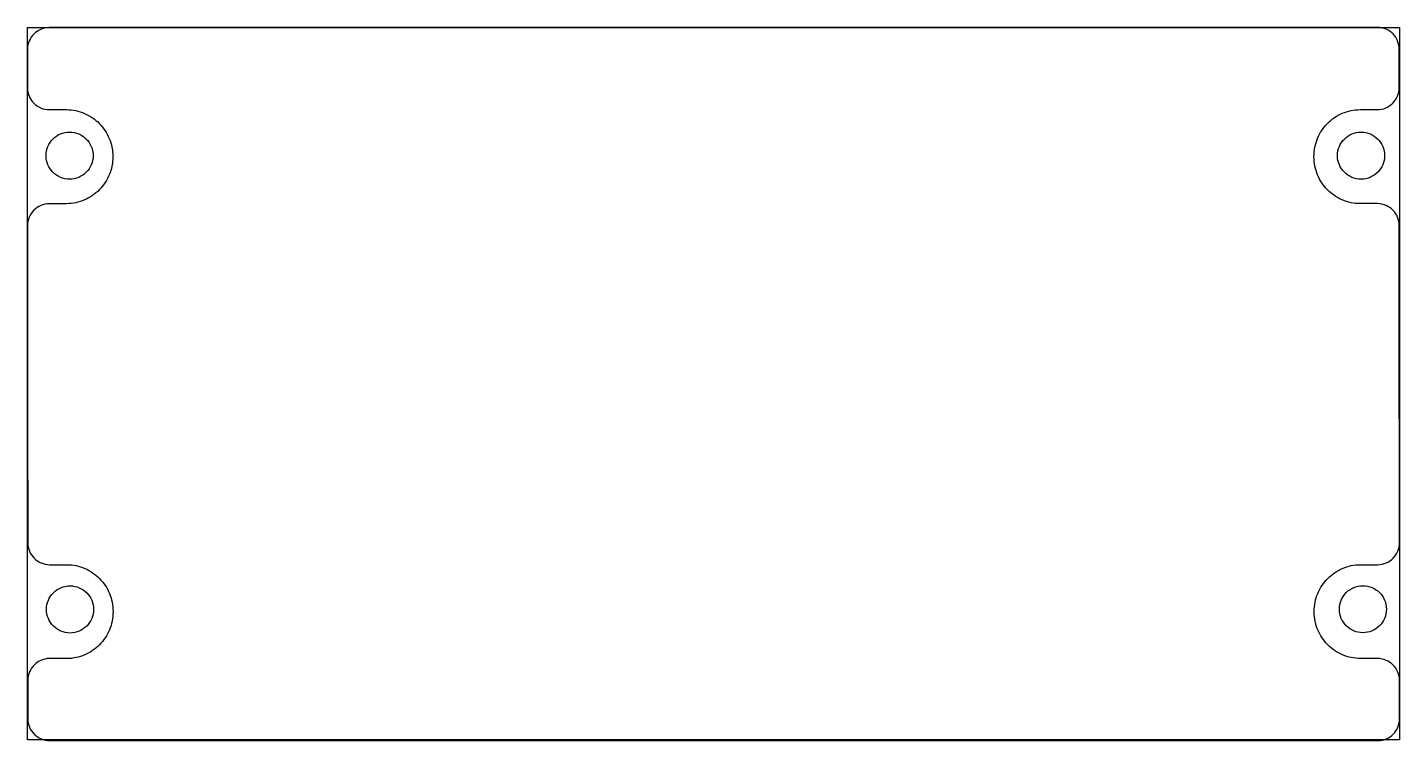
# Model space of a CAD drawing. Extents: x 27 to 704, y 10 to 614.
# Drawn here: x 559.2 to 704.3, y 360.3 to 435.7 of the extents above; entities that cross this region are included whole.
import ezdxf

# ---------------------------------------------------------------- set-up
doc = ezdxf.new("R2010")
doc.units = 0
doc.layers.add('_BACKPANEL', color=5, linetype='CONTINUOUS')
doc.layers.add('_TOPLAYER', color=1, linetype='CONTINUOUS')

msp = doc.modelspace()

# ---------------------------------------------------------------- linework, layer by layer
at = {"layer": '_BACKPANEL'}
for points in [[(704.25, 384.72), (704.25, 379.9), (704.25, 369.39), (704.25, 360.39), (559.25, 360.39), (559.25, 369.39), (559.25, 381.24), (559.25, 384.3), (559.25, 394.09), (559.25, 410.48), (559.25, 413.18), (559.25, 422.18), (559.25, 431.18), (559.25, 435.68), (704.25, 435.68), (704.25, 431.18), (704.25, 422.18), (704.25, 413.18), (704.25, 409.67), (704.25, 394.51)], [(561.21, 422.14), (561.22, 422.39), (561.26, 422.64), (561.32, 422.88), (561.41, 423.1), (561.51, 423.32), (561.64, 423.53), (561.78, 423.72), (561.94, 423.89), (562.12, 424.06), (562.31, 424.2), (562.51, 424.32), (562.73, 424.43), (562.96, 424.51), (563.2, 424.57), (563.45, 424.61), (563.7, 424.62), (563.95, 424.61), (564.2, 424.57), (564.44, 424.51), (564.67, 424.43), (564.89, 424.32), (565.09, 424.2), (565.28, 424.06), (565.46, 423.89), (565.62, 423.72), (565.76, 423.53), (565.89, 423.32), (565.99, 423.1), (566.08, 422.88), (566.14, 422.64), (566.18, 422.39), (566.19, 422.14), (566.18, 421.88), (566.14, 421.63), (566.08, 421.4), (565.99, 421.17), (565.89, 420.95), (565.76, 420.74), (565.62, 420.55), (565.46, 420.38), (565.28, 420.22), (565.09, 420.07), (564.89, 419.95), (564.67, 419.84), (564.44, 419.76), (564.2, 419.7), (563.95, 419.66), (563.7, 419.65), (563.45, 419.66), (563.2, 419.7), (562.96, 419.76), (562.73, 419.84), (562.51, 419.95), (562.31, 420.07), (562.12, 420.22), (561.94, 420.38), (561.78, 420.55), (561.64, 420.74), (561.51, 420.95), (561.41, 421.17), (561.32, 421.4), (561.26, 421.63), (561.22, 421.88)], [(697.71, 422.14), (697.72, 422.39), (697.76, 422.64), (697.82, 422.88), (697.91, 423.1), (698.01, 423.32), (698.14, 423.53), (698.28, 423.72), (698.44, 423.89), (698.62, 424.06), (698.81, 424.2), (699.01, 424.32), (699.23, 424.43), (699.46, 424.51), (699.7, 424.57), (699.95, 424.61), (700.2, 424.62), (700.45, 424.61), (700.7, 424.57), (700.94, 424.51), (701.17, 424.43), (701.39, 424.32), (701.59, 424.2), (701.78, 424.06), (701.96, 423.89), (702.12, 423.72), (702.26, 423.53), (702.39, 423.32), (702.49, 423.1), (702.58, 422.88), (702.64, 422.64), (702.68, 422.39), (702.69, 422.14), (702.68, 421.88), (702.64, 421.63), (702.58, 421.4), (702.49, 421.17), (702.39, 420.95), (702.26, 420.74), (702.12, 420.55), (701.96, 420.38), (701.78, 420.22), (701.59, 420.07), (701.39, 419.95), (701.17, 419.84), (700.94, 419.76), (700.7, 419.7), (700.45, 419.66), (700.2, 419.65), (699.95, 419.66), (699.7, 419.7), (699.46, 419.76), (699.23, 419.84), (699.01, 419.95), (698.81, 420.07), (698.62, 420.22), (698.44, 420.38), (698.28, 420.55), (698.14, 420.74), (698.01, 420.95), (697.91, 421.17), (697.82, 421.4), (697.76, 421.63), (697.72, 421.88)], [(561.26, 374.17), (561.27, 374.43), (561.31, 374.67), (561.37, 374.91), (561.46, 375.14), (561.56, 375.36), (561.69, 375.56), (561.83, 375.76), (561.99, 375.93), (562.17, 376.09), (562.36, 376.24), (562.56, 376.36), (562.78, 376.46), (563.01, 376.55), (563.25, 376.61), (563.5, 376.65), (563.75, 376.66), (564, 376.65), (564.25, 376.61), (564.49, 376.55), (564.72, 376.46), (564.94, 376.36), (565.14, 376.24), (565.33, 376.09), (565.51, 375.93), (565.67, 375.76), (565.81, 375.56), (565.94, 375.36), (566.04, 375.14), (566.13, 374.91), (566.19, 374.67), (566.23, 374.43), (566.24, 374.17), (566.23, 373.92), (566.19, 373.67), (566.13, 373.43), (566.04, 373.2), (565.94, 372.99), (565.81, 372.78), (565.67, 372.59), (565.51, 372.41), (565.33, 372.25), (565.14, 372.11), (564.94, 371.98), (564.72, 371.88), (564.49, 371.8), (564.25, 371.73), (564, 371.7), (563.75, 371.68), (563.5, 371.7), (563.25, 371.73), (563.01, 371.8), (562.78, 371.88), (562.56, 371.98), (562.36, 372.11), (562.17, 372.25), (561.99, 372.41), (561.83, 372.59), (561.69, 372.78), (561.56, 372.99), (561.46, 373.2), (561.37, 373.43), (561.31, 373.67), (561.27, 373.92)], [(697.91, 374.2), (697.92, 374.45), (697.96, 374.7), (698.02, 374.94), (698.1, 375.16), (698.21, 375.38), (698.33, 375.59), (698.47, 375.78), (698.63, 375.96), (698.81, 376.12), (699, 376.26), (699.21, 376.38), (699.42, 376.49), (699.65, 376.57), (699.89, 376.63), (700.14, 376.67), (700.39, 376.68), (700.65, 376.67), (700.89, 376.63), (701.13, 376.57), (701.36, 376.49), (701.58, 376.38), (701.78, 376.26), (701.98, 376.12), (702.15, 375.96), (702.31, 375.78), (702.46, 375.59), (702.58, 375.38), (702.69, 375.16), (702.77, 374.94), (702.83, 374.7), (702.87, 374.45), (702.88, 374.2), (702.87, 373.94), (702.83, 373.69), (702.77, 373.46), (702.69, 373.23), (702.58, 373.01), (702.46, 372.81), (702.31, 372.61), (702.15, 372.44), (701.98, 372.28), (701.78, 372.13), (701.58, 372.01), (701.36, 371.9), (701.13, 371.82), (700.89, 371.76), (700.65, 371.72), (700.39, 371.71), (700.14, 371.72), (699.89, 371.76), (699.65, 371.82), (699.42, 371.9), (699.21, 372.01), (699, 372.13), (698.81, 372.28), (698.63, 372.44), (698.47, 372.61), (698.33, 372.81), (698.21, 373.01), (698.1, 373.23), (698.02, 373.46), (697.96, 373.69), (697.92, 373.94)]]:
    msp.add_lwpolyline(points, close=True, dxfattribs=at)
at = {"layer": '_TOPLAYER'}
msp.add_lwpolyline([(559.27, 398.29), (559.27, 389.22), (559.28, 386.57), (559.28, 383.56), (559.28, 381.23), (559.29, 380.99), (559.32, 380.76), (559.38, 380.54), (559.46, 380.32), (559.55, 380.12), (559.67, 379.93), (559.8, 379.75), (559.95, 379.58), (560.12, 379.43), (560.3, 379.3), (560.49, 379.18), (560.69, 379.08), (560.9, 379.01), (561.12, 378.95), (561.35, 378.91), (561.59, 378.9), (563.39, 378.9), (563.64, 378.89), (563.89, 378.88), (564.14, 378.84), (564.38, 378.8), (564.62, 378.74), (564.85, 378.68), (565.08, 378.6), (565.3, 378.51), (565.52, 378.41), (565.73, 378.3), (565.94, 378.18), (566.14, 378.05), (566.33, 377.91), (566.51, 377.76), (566.69, 377.61), (566.86, 377.44), (567.02, 377.27), (567.18, 377.09), (567.32, 376.9), (567.46, 376.71), (567.59, 376.51), (567.71, 376.3), (567.81, 376.08), (567.91, 375.86), (568, 375.64), (568.08, 375.41), (568.14, 375.17), (568.2, 374.94), (568.24, 374.69), (568.27, 374.44), (568.29, 374.19), (568.3, 373.94), (568.29, 373.69), (568.27, 373.43), (568.24, 373.19), (568.2, 372.94), (568.14, 372.7), (568.08, 372.47), (568, 372.24), (567.91, 372.01), (567.81, 371.8), (567.71, 371.58), (567.59, 371.37), (567.46, 371.17), (567.32, 370.98), (567.18, 370.79), (567.02, 370.61), (566.86, 370.44), (566.69, 370.27), (566.51, 370.12), (566.33, 369.97), (566.14, 369.83), (565.94, 369.7), (565.73, 369.58), (565.52, 369.47), (565.3, 369.37), (565.08, 369.28), (564.85, 369.2), (564.62, 369.14), (564.38, 369.08), (564.14, 369.04), (563.89, 369), (563.64, 368.99), (563.39, 368.98), (561.58, 368.98), (561.34, 368.97), (561.12, 368.93), (560.9, 368.87), (560.68, 368.79), (560.48, 368.69), (560.29, 368.58), (560.12, 368.44), (559.95, 368.29), (559.8, 368.13), (559.67, 367.95), (559.56, 367.76), (559.46, 367.56), (559.38, 367.35), (559.32, 367.13), (559.29, 366.9), (559.28, 366.66), (559.28, 362.64), (559.29, 362.4), (559.32, 362.17), (559.38, 361.95), (559.46, 361.74), (559.55, 361.53), (559.67, 361.34), (559.8, 361.16), (559.95, 360.99), (560.12, 360.84), (560.3, 360.71), (560.49, 360.59), (560.69, 360.5), (560.9, 360.42), (561.12, 360.36), (561.35, 360.32), (561.59, 360.31), (701.99, 360.31), (702.23, 360.32), (702.46, 360.36), (702.68, 360.42), (702.89, 360.5), (703.09, 360.59), (703.27, 360.71), (703.45, 360.84), (703.61, 360.99), (703.76, 361.16), (703.89, 361.34), (704, 361.53), (704.09, 361.73), (704.17, 361.95), (704.22, 362.17), (704.26, 362.4), (704.27, 362.64), (704.27, 366.65), (704.26, 366.89), (704.22, 367.12), (704.17, 367.34), (704.09, 367.55), (703.99, 367.76), (703.88, 367.95), (703.74, 368.13), (703.6, 368.29), (703.43, 368.44), (703.25, 368.58), (703.06, 368.7), (702.86, 368.79), (702.65, 368.87), (702.43, 368.93), (702.2, 368.97), (701.96, 368.98), (700.15, 368.98), (699.9, 368.99), (699.65, 369.01), (699.41, 369.04), (699.16, 369.08), (698.93, 369.14), (698.69, 369.2), (698.47, 369.28), (698.24, 369.37), (698.03, 369.47), (697.81, 369.58), (697.61, 369.7), (697.41, 369.83), (697.22, 369.97), (697.03, 370.12), (696.85, 370.27), (696.68, 370.44), (696.52, 370.61), (696.37, 370.79), (696.22, 370.98), (696.08, 371.17), (695.96, 371.37), (695.84, 371.58), (695.73, 371.8), (695.63, 372.02), (695.54, 372.24), (695.47, 372.47), (695.4, 372.71), (695.35, 372.94), (695.3, 373.19), (695.27, 373.44), (695.25, 373.69), (695.25, 373.94), (695.25, 374.19), (695.27, 374.45), (695.3, 374.69), (695.35, 374.94), (695.4, 375.18), (695.47, 375.41), (695.54, 375.64), (695.63, 375.87), (695.73, 376.09), (695.84, 376.3), (695.96, 376.51), (696.08, 376.71), (696.22, 376.9), (696.37, 377.09), (696.52, 377.27), (696.68, 377.44), (696.85, 377.61), (697.03, 377.76), (697.22, 377.91), (697.41, 378.05), (697.61, 378.18), (697.81, 378.3), (698.03, 378.41), (698.24, 378.51), (698.47, 378.6), (698.69, 378.68), (698.93, 378.74), (699.16, 378.8), (699.41, 378.84), (699.65, 378.88), (699.9, 378.9), (700.15, 378.9), (701.95, 378.9), (702.19, 378.91), (702.42, 378.95), (702.64, 379.01), (702.86, 379.09), (703.06, 379.18), (703.25, 379.3), (703.43, 379.43), (703.59, 379.58), (703.74, 379.75), (703.87, 379.93), (703.99, 380.12), (704.09, 380.33), (704.17, 380.54), (704.22, 380.76), (704.26, 380.99), (704.27, 381.23), (704.27, 383.56), (704.27, 385.93), (704.27, 389.69), (704.27, 392.89), (704.24, 395.69), (704.24, 404.6), (704.24, 407.06), (704.24, 411.38), (704.24, 414.72), (704.23, 414.96), (704.2, 415.19), (704.14, 415.41), (704.06, 415.63), (703.97, 415.83), (703.85, 416.02), (703.72, 416.2), (703.57, 416.37), (703.41, 416.52), (703.23, 416.65), (703.04, 416.77), (702.84, 416.87), (702.63, 416.95), (702.4, 417.01), (702.17, 417.04), (701.94, 417.06), (700.13, 417.06), (699.87, 417.06), (699.62, 417.08), (699.38, 417.11), (699.14, 417.16), (698.9, 417.21), (698.67, 417.28), (698.44, 417.36), (698.22, 417.45), (698, 417.55), (697.79, 417.66), (697.58, 417.78), (697.38, 417.91), (697.19, 418.05), (697.01, 418.2), (696.83, 418.35), (696.66, 418.52), (696.49, 418.69), (696.34, 418.87), (696.2, 419.06), (696.06, 419.25), (695.93, 419.46), (695.81, 419.66), (695.7, 419.88), (695.61, 420.1), (695.52, 420.32), (695.44, 420.55), (695.38, 420.79), (695.32, 421.03), (695.28, 421.27), (695.25, 421.52), (695.23, 421.77), (695.22, 422.03), (695.23, 422.28), (695.25, 422.53), (695.28, 422.78), (695.32, 423.02), (695.38, 423.26), (695.44, 423.5), (695.52, 423.73), (695.61, 423.96), (695.7, 424.18), (695.81, 424.39), (695.93, 424.6), (696.06, 424.8), (696.2, 424.99), (696.34, 425.18), (696.49, 425.36), (696.66, 425.54), (696.83, 425.7), (697.01, 425.86), (697.19, 426.01), (697.38, 426.15), (697.58, 426.28), (697.79, 426.4), (698, 426.51), (698.22, 426.61), (698.44, 426.7), (698.67, 426.77), (698.9, 426.84), (699.14, 426.9), (699.38, 426.94), (699.62, 426.97), (699.87, 426.99), (700.13, 427), (701.93, 427), (702.16, 427.01), (702.39, 427.05), (702.62, 427.1), (702.83, 427.18), (703.03, 427.28), (703.22, 427.4), (703.4, 427.53), (703.57, 427.68), (703.71, 427.85), (703.85, 428.03), (703.96, 428.22), (704.06, 428.42), (704.14, 428.64), (704.2, 428.86), (704.23, 429.09), (704.24, 429.33), (704.24, 431.03), (704.24, 433.35), (704.23, 433.59), (704.2, 433.82), (704.14, 434.04), (704.07, 434.26), (703.97, 434.46), (703.86, 434.65), (703.73, 434.83), (703.58, 435), (703.42, 435.15), (703.25, 435.28), (703.06, 435.4), (702.86, 435.5), (702.65, 435.58), (702.43, 435.64), (702.2, 435.67), (701.96, 435.68), (561.57, 435.69), (561.56, 435.67), (561.32, 435.65), (561.09, 435.62), (560.88, 435.56), (560.67, 435.48), (560.47, 435.38), (560.28, 435.27), (560.1, 435.14), (559.94, 434.99), (559.79, 434.82), (559.65, 434.65), (559.54, 434.46), (559.44, 434.26), (559.36, 434.05), (559.3, 433.83), (559.27, 433.6), (559.25, 433.36), (559.25, 431.01), (559.25, 429.31), (559.25, 429.2), (559.26, 429.08), (559.26, 429.07), (559.29, 428.85), (559.29, 428.84), (559.35, 428.64), (559.35, 428.63), (559.36, 428.61), (559.42, 428.42), (559.43, 428.41), (559.44, 428.4), (559.52, 428.22), (559.54, 428.19), (559.64, 428.02), (559.65, 428.01), (559.77, 427.84), (559.78, 427.83), (559.92, 427.68), (559.93, 427.67), (560.09, 427.52), (560.26, 427.39), (560.26, 427.39), (560.27, 427.38), (560.45, 427.28), (560.46, 427.27), (560.47, 427.26), (560.48, 427.26), (560.65, 427.18), (560.68, 427.17), (560.86, 427.1), (560.88, 427.1), (560.89, 427.09), (561.09, 427.04), (561.11, 427.04), (561.32, 427.01), (561.34, 427.01), (561.57, 427), (563.37, 427), (563.62, 426.99), (563.87, 426.97), (564.11, 426.94), (564.36, 426.9), (564.59, 426.84), (564.83, 426.77), (565.05, 426.69), (565.28, 426.6), (565.49, 426.5), (565.71, 426.39), (565.91, 426.27), (566.11, 426.14), (566.3, 426.01), (566.49, 425.86), (566.67, 425.7), (566.84, 425.54), (567, 425.36), (567.15, 425.18), (567.3, 424.99), (567.44, 424.8), (567.56, 424.6), (567.68, 424.39), (567.79, 424.17), (567.89, 423.95), (567.98, 423.73), (568.05, 423.5), (568.12, 423.26), (568.17, 423.02), (568.22, 422.78), (568.25, 422.53), (568.27, 422.28), (568.27, 422.03), (568.27, 421.77), (568.25, 421.52), (568.22, 421.27), (568.17, 421.03), (568.12, 420.79), (568.05, 420.55), (567.98, 420.32), (567.89, 420.1), (567.79, 419.88), (567.68, 419.66), (567.56, 419.45), (567.44, 419.25), (567.3, 419.06), (567.15, 418.87), (567, 418.69), (566.84, 418.52), (566.67, 418.35), (566.49, 418.19), (566.3, 418.05), (566.11, 417.91), (565.91, 417.78), (565.71, 417.66), (565.49, 417.55), (565.28, 417.45), (565.05, 417.36), (564.83, 417.28), (564.59, 417.21), (564.36, 417.16), (564.11, 417.11), (563.87, 417.08), (563.62, 417.06), (563.37, 417.05), (561.55, 417.05), (561.32, 417.04), (561.09, 417), (560.87, 416.95), (560.66, 416.87), (560.46, 416.77), (560.27, 416.65), (560.09, 416.52), (559.92, 416.37), (559.78, 416.2), (559.64, 416.02), (559.53, 415.83), (559.43, 415.63), (559.35, 415.41), (559.3, 415.19), (559.26, 414.96), (559.25, 414.72), (559.25, 411.38), (559.25, 407.06), (559.25, 404.83), (559.25, 402.96)], close=True, dxfattribs=at)

doc.saveas('drawing.dxf')
